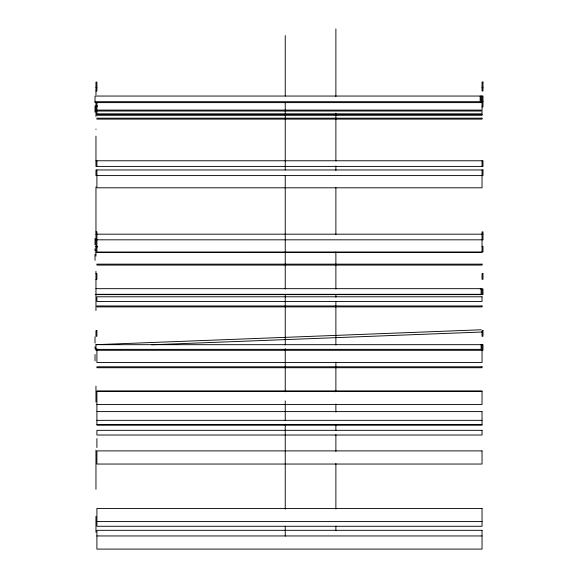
<?xml version="1.0" encoding="UTF-8"?>
<svg xmlns="http://www.w3.org/2000/svg" width="578" height="578" viewBox="0 0 578 578"><rect width="100%" height="100%" fill="white"/><g stroke="black" fill="none" stroke-linecap="round" stroke-linejoin="round"><path stroke-width="0.87" d="M95.962 344.669L482.977 344.669L482.977 350.304L95.962 350.304L95.962 344.669L481.25 329.778M151.869 344.777L482.189 332.01M95.962 87.69L96.902 87.69M482.038 87.69L482.977 87.69M95.962 90.977L96.902 90.977L96.902 82.054L95.962 82.054L95.962 94.922M95.023 101.685L480.159 101.685L480.159 96.049M482.038 101.685L482.977 101.685M482.038 102.624L95.023 102.624L95.023 96.049L482.977 96.049L482.977 106.901L482.038 106.901M95.962 105.962L97.769 105.962M95.962 106.901L96.902 106.901M95.962 110.095L481.098 110.095L481.098 111.034L95.962 111.034M95.962 160.771L482.977 160.771L482.977 166.406L95.962 166.406L95.962 136.133M95.962 231.879L96.902 231.879L96.902 252.03L482.977 251.979L482.977 246.344L482.038 246.344M95.962 234.184L482.977 234.184M95.962 239.819L482.977 239.819L482.977 231.879L482.038 231.879L482.038 252.03M95.962 246.344L96.902 246.344M95.962 246.864L97.769 246.864M95.962 252.499L481.098 252.499M95.962 273.683L96.902 273.683L96.902 279.326L95.962 279.326M95.962 288.668L481.098 288.668L481.098 294.303L95.962 294.303M480.231 288.971L482.977 288.971L482.977 294.614L95.962 294.614M95.962 349.365L481.098 349.365L481.098 344.669M96.902 391.313L482.038 391.313M96.902 404.463L482.038 404.463L482.038 391.024L96.902 391.024L96.902 411.305M96.902 420.336L482.038 420.336M96.902 424.751L482.038 424.751M96.902 521.58L482.038 521.58M96.902 535.951L482.038 535.951M482.038 96.049L482.038 113.895L96.902 113.895L96.902 102.501M482.038 160.771L482.038 166.406M482.038 169.954L482.038 187.799L96.902 187.799L96.902 169.954M482.038 288.971L482.038 294.614M482.038 344.669L482.038 362.514L96.902 362.514L96.902 348.693M481.098 96.049L481.098 102.624M335.883 28.9L335.883 96.519M335.883 113.151L335.883 160.951M335.883 165.944L335.883 170.452M335.883 187.583L335.883 234.466M335.883 252.037L335.883 289.014M335.883 294.426L335.883 297.128M335.883 301.181L335.883 344.929M335.883 362.059L335.883 391.819M335.883 403.964L335.883 412.078M335.883 424.288L335.883 430.603M335.883 434.62L335.883 451.346M335.883 463.469L335.883 509.059M335.883 526.197L335.883 530.705M285.243 35.59L285.243 96.02M285.243 102.328L285.243 169.968M285.243 175.38L285.243 289.014M285.243 294.426L285.243 345.001M285.243 348.534L285.243 391.819M285.243 400.915L285.243 420.683M285.243 424.288L285.243 509.247M285.243 526.132L285.243 536.117M96.902 160.771L96.902 166.406M96.902 438.586L96.902 447.553M95.962 102.342L95.962 116.481M95.962 129.046L95.962 129.436M95.962 186.932L95.962 256.105M95.962 271.335L95.962 310.516M95.962 386.111L95.962 402.042M95.962 450.096L95.962 489.277M95.962 516.4L95.962 532.331M95.023 105.911L95.023 112.204M95.023 238.454L95.023 244.747M95.023 248.786L95.023 250.996M95.023 254.096L95.023 260.389M95.023 336.822L95.023 343.115M95.023 346.692L95.023 348.852M95.023 354.531L95.023 360.824M482.977 82.054L482.038 82.054L482.038 90.977L482.977 90.977L482.977 82.054M482.038 114.365L96.902 114.365L96.902 115.304L482.038 115.304L482.038 114.365M482.038 118.172L96.902 118.172L96.902 119.111L482.038 119.111L482.038 118.172M482.977 169.954L95.962 169.954L95.962 175.589L482.977 175.589L482.977 169.954M482.038 264.146L96.902 264.146L96.902 265.085L482.038 265.085L482.038 264.146M482.977 273.683L482.038 273.683L482.038 279.326L482.977 279.326L482.977 273.683M482.038 296.789L96.902 296.789L96.902 301.485L482.038 301.485L482.038 296.789M482.038 305.957L96.902 305.957L96.902 306.896L482.038 306.896L482.038 305.957M96.902 330.674L95.962 330.674L95.962 336.309L96.902 336.309L96.902 330.674M482.977 330.674L482.038 330.674L482.038 336.309L482.977 336.309L482.977 330.674M482.038 366.792L96.902 366.792L96.902 367.731L482.038 367.731L482.038 366.792M482.038 411.601L96.902 411.601L96.902 425.032L482.038 425.032L482.038 411.601M482.038 430.321L96.902 430.321L96.902 435.017L482.038 435.017L482.038 430.321M482.038 450.891L96.902 450.891L96.902 464.04L482.038 464.04L482.038 450.891M482.038 508.43L96.902 508.43L96.902 526.276L482.038 526.276L482.038 508.43M482.038 530.315L96.902 530.315L96.902 549.1L482.038 549.1L482.038 530.315"/></g></svg>
